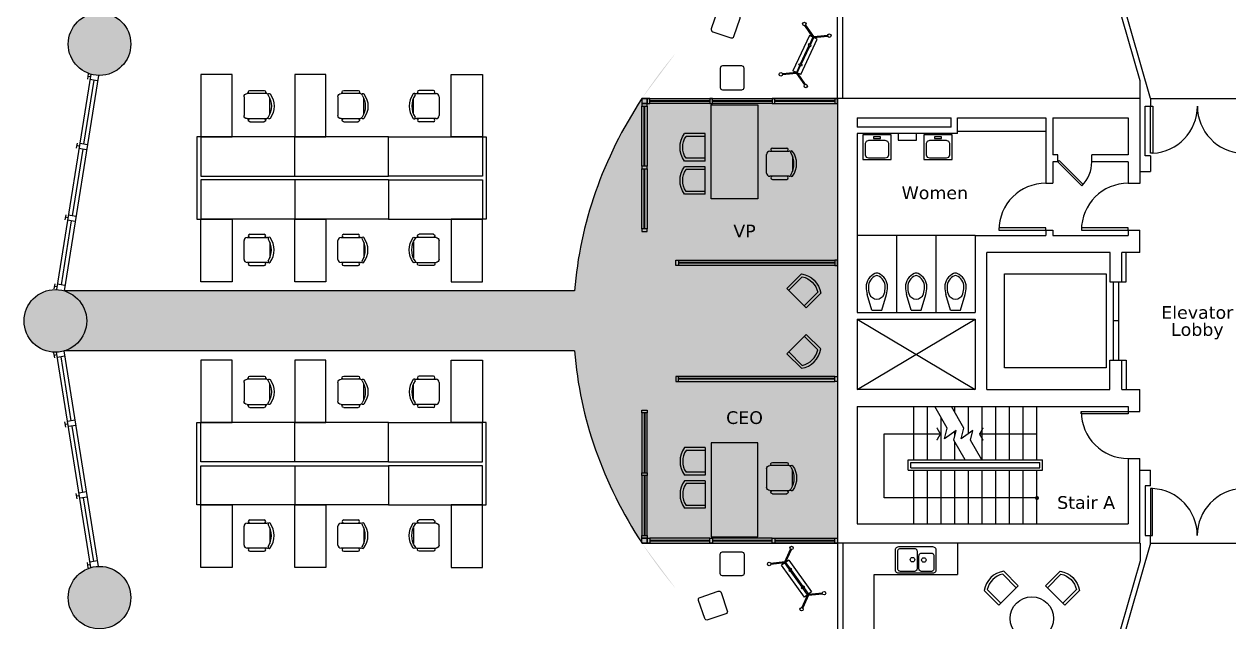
# Model space of a CAD drawing. Header units: inches. Extents: x -900 to 900, y -795 to 795.
# Drawn here: x -900 to 24, y -231 to 227 of the extents above; entities that cross this region are included whole.
import ezdxf
from ezdxf.enums import TextEntityAlignment as Align

# ---------------------------------------------------------------- set-up
doc = ezdxf.new("R2010")
doc.units = ezdxf.units.IN
doc.header["$LTSCALE"] = 48
doc.header["$MEASUREMENT"] = 0
doc.layers.get('0').update_dxf_attribs({"linetype": 'CONTINUOUS'})
for name, color, linetype in [('A-door', 3, 'CONTINUOUS'), ('A-door-elev', 44, 'CONTINUOUS'), ('A-flor-patn', 5, 'CONTINUOUS'), ('A-flor-shft', 5, 'CONTINUOUS'), ('A-flor-strs', 12, 'CONTINUOUS'), ('A-mlwk', 30, 'CONTINUOUS'), ('A-note', 7, 'CONTINUOUS'), ('A-plbg-fixt', 3, 'CONTINUOUS'), ('A-wall', 1, 'CONTINUOUS'), ('A-wall-core', 7, 'CONTINUOUS'), ('A-wall-head', 8, 'CONTINUOUS'), ('A-wall-shel', 9, 'CONTINUOUS'), ('Elevator', 6, 'CONTINUOUS')]:
    doc.layers.add(name, color=color, linetype=linetype)
for name, color, linetype, true_color in [('A-flor-fill', 7, 'CONTINUOUS', 0xe8eafd), ('A-furn', 7, 'CONTINUOUS', 0x007300), ('A-furn-glass', 7, 'CONTINUOUS', 0x009494), ('A-furn-syst', 7, 'CONTINUOUS', 0x850000), ('A-shel-fill', 7, 'CONTINUOUS', 0x949494)]:
    doc.layers.add(name, color=color, linetype=linetype, true_color=true_color)
doc.styles.add('Title', font='verdana.ttf')

# ---------------------------------------------------------------- blocks, each defined once
blk = doc.blocks.new('OfficeChair')
at = {"color": 0}
for p, q in [((-5.952091793397813, 19.79999999999995), (5.952091793397813, 19.79999999999995)), ((-12, 4.400000000000091), (-12, 15.40000000000009)), ((-9.599999999999909, 2.400000000000091), (-9.599999999999909, 17.40000000000009)), ((9.599999999999909, 17.40000000000009), (9.599999999999909, 2.400000000000091)), ((12, 4.400000000000091), (12, 15.40000000000009)), ((7.199999999999818, 0), (-7.199999999999818, 0))]:
    blk.add_line(p, q, dxfattribs=at)
for centre, radius, start, end in [((-8.93427515625126, 19.21854397323614), 0.8634848993067097, 126.1745029890212, 306.1745029890212), ((0, 7), 16, 53.8254970109788, 126.1745029890212), ((0, 5.258873381212197), 15.71215325983861, 57.57575250459609, 122.4242474954039), ((8.93427515625126, 19.21854397323614), 0.8634848993067097, 233.8254970109788, 53.8254970109788), ((-10.80000000000018, 15.40000000000009), 1.2, 0, 180), ((-7.199999999999818, 17.40000000000009), 2.4, 153.7164312021626, 180), ((7.199999999999818, 17.40000000000009), 2.4, 0, 26.28356879783745), ((10.80000000000018, 15.40000000000009), 1.2, 0, 180), ((-10.80000000000018, 4.400000000000091), 1.2, 180, 0), ((-7.199999999999818, 2.400000000000091), 2.4, 180, 270), ((7.199999999999818, 2.400000000000091), 2.4, 270, 0), ((10.80000000000018, 4.400000000000091), 1.2, 180, 0)]:
    blk.add_arc(centre, radius, start, end, dxfattribs=at)
blk = doc.blocks.new('CoffeeChair')
at = {"linetype": 'Continuous'}
for p, q in [((-10.49999999978263, -6.756363620752381e-05), (-10.50010151138667, 15.77575360218032)), ((-8.399999999825923, -5.405090894328168e-05), (-8.400094464599533, 14.68062594878722)), ((8.399999999826377, 5.405090894328168e-05), (8.399905535052767, 14.68073405060511)), ((10.49999999978286, 6.756363620752381e-05), (10.4998984887593, 15.77579851126859)), ((10.49999999978286, 6.756363620752381e-05), (-10.49999999978263, -6.756363620752381e-05))]:
    blk.add_line(p, q, dxfattribs=at)
for radius, start, end in [(17.54929558892543, 53.25083670738347, 126.7494083498814), (15.44929558892548, 57.06374148575811, 122.9369358688072)]:
    blk.add_arc((-7.144025016714295e-05, 1.714205174906283), radius, start, end, dxfattribs=at)
blk = doc.blocks.new('Sink')
for points in [[(-13, 20.5), (13, 20.5), (13.64701334635447, 20.41477457682299), (14.25, 20.1650390625), (14.76774088541697, 19.76774088541674), (15.1650390625, 19.25), (15.41477457682322, 18.64701334635424), (15.5, 18), (15.5, 2.5), (15.41477457682322, 1.852986653645985), (15.1650390625, 1.25), (14.76774088541697, 0.7322591145834849), (14.25, 0.3349609375), (13.64701334635447, 0.08522542317723492), (13, 0), (-13, 0), (-13.64701334635447, 0.08522542317723492), (-14.25, 0.3349609375), (-14.76774088541697, 0.7322591145834849), (-15.1650390625, 1.25), (-15.41477457682322, 1.852986653645985), (-15.5, 2.5), (-15.5, 18), (-15.41477457682322, 18.64701334635424), (-15.1650390625, 19.25), (-14.76774088541697, 19.76774088541674), (-14.25, 20.1650390625), (-13.64701334635447, 20.41477457682299), (-13, 20.5)], [(-11.75, 19), (-1, 19), (-0.4823811848955302, 18.93182373046875), (0, 18.73203531901049), (0.4141845703125, 18.4141845703125), (0.7320353190107198, 18), (0.93182373046875, 17.51761881510424), (1, 17), (1, 3.5), (0.93182373046875, 2.982381184895985), (0.7320353190107198, 2.5), (0.4141845703125, 2.0858154296875), (0, 1.767964680989735), (-0.4823811848955302, 1.56817626953125), (-1, 1.5), (-11.75, 1.5), (-12.26761881510447, 1.56817626953125), (-12.75, 1.767964680989735), (-13.1641845703125, 2.0858154296875), (-13.48203531901072, 2.5), (-13.68182373046875, 2.982381184895985), (-13.75, 3.5), (-13.75, 17), (-13.68182373046875, 17.51761881510424), (-13.48203531901072, 18), (-13.1641845703125, 18.4141845703125), (-12.75, 18.73203531901049), (-12.26761881510447, 18.93182373046875), (-11.75, 19)], [(4.5, 15.5), (12, 15.5), (12.51761881510447, 15.43182373046875), (13, 15.23203531901049), (13.4141845703125, 14.9141845703125), (13.73203531901072, 14.5), (13.93182373046875, 14.01761881510424), (14, 13.5), (14, 3.5), (13.93182373046875, 2.982381184895985), (13.73203531901072, 2.5), (13.4141845703125, 2.0858154296875), (13, 1.767964680989735), (12.51761881510447, 1.56817626953125), (12, 1.5), (4.5, 1.5), (3.98238118489553, 1.56817626953125), (3.5, 1.767964680989735), (3.0858154296875, 2.0858154296875), (2.76796468098928, 2.5), (2.56817626953125, 2.982381184895985), (2.5, 3.5), (2.5, 13.5), (2.56817626953125, 14.01761881510424), (2.76796468098928, 14.5), (3.0858154296875, 14.9141845703125), (3.5, 15.23203531901049), (3.98238118489553, 15.43182373046875), (4.5, 15.5)]]:
    blk.add_lwpolyline(points)
for centre in [(-2.5, 10.5), (6.25, 10.25)]:
    blk.add_circle(centre, 1.75)

msp = doc.modelspace()

# ---------------------------------------------------------------- hatches: boundary and pattern name
at = {"layer": 'A-flor-fill'}
h = msp.add_hatch(color=256, dxfattribs=at)
h.dxf.hatch_style = 1
edge = h.paths.add_edge_path()
edge.add_line((-275.9563377156891, 170.4885437856667), (-426.0436721281975, 170.5269813001246))
edge.add_ellipse((1.328600204087252, 0.0368785408986696), major_axis=(-480.0000003665182, 0), ratio=0.7801877187911285, start_angle=332.9183807886959, end_angle=356.4781850931019)
edge.add_line((-477.7649116826995, 23.04126902492704), (-869.2843524685622, 23.04126911134176))
edge.add_arc((-876, 8.740357770875562e-08), 24, 0, 73.75061869493283, ccw=False)
edge.add_arc((-876, -8.74035812614693e-08), 24, -73.75061869493283, 4.173214165348327e-07, ccw=False)
edge.add_line((-869.2843524685622, -23.04126911134177), (-477.7590840083944, -23.04126919775763))
edge.add_ellipse((1.328600204087252, 0.0368785408986696), major_axis=(-480.0000003665182, 0), ratio=0.7801877187911285, start_angle=363.5331209494697, end_angle=387.0942941384804)
edge.add_line((-425.9953198616619, -170.5269813000969), (-276.043681963183, -170.5653840625438))
edge.add_line((-276.043681963183, -170.5653840625438), (-275.9563377156891, 170.4885437856667))
at = {"layer": 'A-shel-fill'}
h = msp.add_hatch(color=256, dxfattribs=at)
h.dxf.hatch_style = 1
h.paths.add_polyline_path([(238.0535391644707, 747.1694259254962, 1), (190.0535391644707, 747.1694259254962, 1)])
h.paths.add_polyline_path([(441.687903159901, 677.2970190431521, 1), (393.687903159901, 677.2970190431521, 1)])
h.paths.add_polyline_path([(575.3688641009585, 561.9330585325233, 1), (623.3688641009585, 561.9330585325233, 1)])
h.paths.add_polyline_path([(721.7232154775347, 404.3017561059658, 1), (769.7232154775347, 404.3017561059658, 1)])
h.paths.add_polyline_path([(866.1344429286055, 212.1736411310085, 1), (818.1344429286055, 212.1736411310085, 1)])
h.paths.add_polyline_path([(852, -8.740357770875562e-08, 1), (900, -8.740357770875562e-08, 1)])
h.paths.add_polyline_path([(866.1344429286055, -212.1736411310085, 1), (818.1344429286055, -212.1736411310085, 1)])
h.paths.add_polyline_path([(769.7232154775347, -404.3017561059658, 1), (721.7232154775347, -404.3017561059658, 1)])
h.paths.add_polyline_path([(623.3688641009585, -561.9330585325233, 1), (575.3688641009585, -561.9330585325233, 1)])
h.paths.add_polyline_path([(441.687903159901, -677.297019043152, 1), (393.687903159901, -677.297019043152, 1)])
h.paths.add_polyline_path([(238.0535391644707, -747.1694259254962, 1), (190.0535391644707, -747.1694259254962, 1)])
h.paths.add_polyline_path([(-190.0535391644707, -747.1694259254962, 1), (-238.0535391644707, -747.1694259254962, 1)])
h.paths.add_polyline_path([(-393.687903159901, -677.297019043152, 1), (-441.687903159901, -677.297019043152, 1)])
h.paths.add_polyline_path([(-575.3688641009585, -561.9330585325233, 1), (-623.3688641009585, -561.9330585325233, 1)])
h.paths.add_polyline_path([(-769.7232154775347, -404.3017561059658, 1), (-721.7232154775347, -404.3017561059658, 1)])
h.paths.add_polyline_path([(-866.1344429286055, -212.1736411310085, 1), (-818.1344429286055, -212.1736411310085, 1)])
h.paths.add_polyline_path([(-900, -8.740357770875562e-08, 1), (-852, -8.740357770875562e-08, 1)])
h.paths.add_polyline_path([(-818.1344429286055, 212.1736411310085, 1), (-866.1344429286055, 212.1736411310085, 1)])
h.paths.add_polyline_path([(-721.7232154775347, 404.3017561059658, 1), (-769.7232154775347, 404.3017561059658, 1)])
h.paths.add_polyline_path([(-623.3688641009585, 561.9330585325233, 1), (-575.3688641009585, 561.9330585325233, 1)])
h.paths.add_polyline_path([(-441.687903159901, 677.2970190431521, 1), (-393.687903159901, 677.2970190431521, 1)])
h.paths.add_polyline_path([(-238.0535391644707, 747.1694259254962, 1), (-190.0535391644707, 747.1694259254962, 1)])

# ---------------------------------------------------------------- linework, layer by layer
at = {"layer": 'A-door'}
for points in [[(-35.95632787180375, 164.5269813001241), (-34.20632787180375, 164.5269813001241), (-34.20632787180375, 128.5269813001241), (-35.95632787180375, 128.5269813001241)], [(-36.04367212819761, -164.5269813001241), (-34.29367212819761, -164.5269813001241), (-34.29367212819761, -128.5269813001241), (-36.04367212819761, -128.5269813001241)]]:
    msp.add_lwpolyline(points, close=True, dxfattribs=at)
for points in [[(-88.57160293690822, 103.6422563652281), (-106.9563278718038, 122.0269813001241), (-106.0626307689395, 122.9206784029886), (-87.67790583404394, 104.5359534680929), (-88.57160293690822, 103.6422563652281)], [(-152.2062261465439, 69.52698130012413), (-116.2063278718038, 69.52698130012413), (-116.2063278718038, 71.27698130012413), (-152.2062261465439, 71.27698130012413), (-152.2062261465439, 69.52698130012413)], [(-88.95622614654394, 69.52698130012413), (-52.95632787180375, 69.52698130012413), (-52.95632787180375, 71.27698130012413), (-88.95622614654394, 71.27698130012413), (-88.95622614654394, 69.52698130012413)], [(-89.0435704029378, -69.52698130012413), (-53.04367212819852, -69.52698130012413), (-53.04367212819852, -71.27698130012413), (-89.0435704029378, -71.27698130012413), (-89.0435704029378, -69.52698130012413)]]:
    msp.add_lwpolyline(points, dxfattribs=at)
for centre, radius, start, end in [((-35.95632787180375, 164.5269813001241), 36.00000000000023, 272.7830207538572, 0), ((36.0436721281967, 164.5269813001241), 36.00000000000023, 180, 267.2169792461428), ((-106.9563278718038, 122.0269813001241), 25.99991861979166, 315.0000000000092, 0), ((-116.2063278718038, 69.52698130012413), 35.99989827473958, 90, 180), ((-52.95632787180375, 69.52698130012413), 35.99989827473958, 90, 180), ((-53.04367212819852, -69.52698130012413), 35.99989827473958, 180, 270), ((-36.04367212819761, -164.5269813001241), 36.00000000000023, 0, 87.21697924614284), ((35.95632787180239, -164.5269813001241), 36.00000000000023, 92.78302075385716, 180)]:
    msp.add_arc(centre, radius, start, end, dxfattribs=at)
at = {"layer": 'A-door-elev'}
for p, q in [((-64.54367212819943, 30.02698130012413), (-64.54367212819943, -30.02698130012413)), ((-60.54367212819943, 30.02698130012413), (-60.54367212819943, -30.02698130012413)), ((-60.54367212819943, 0), (-64.54367212819943, 0))]:
    msp.add_line(p, q, dxfattribs=at)
at = {"layer": 'A-flor-patn'}
for p, q in [((-426.0436721281974, 170.5269813001246), (-275.9563377156891, 170.4885437856667)), ((-477.7649116826997, 23.04126902492703), (-869.2843524685622, 23.04126911134176)), ((-477.7590840083944, -23.04126919775763), (-869.2843524685622, -23.04126911134176)), ((-425.9953198616619, -170.5269813000969), (-276.043681963183, -170.5653840625438))]:
    msp.add_line(p, q, dxfattribs=at)
for start_param, end_param in [(5.810521885170979, 6.221718041408397), (6.344849900619021, 6.756069948399871)]:
    msp.add_ellipse((1.328600204087252, 0.0368785408986696), major_axis=(-480.0000003665182, 0), ratio=0.7801877187911285, start_param=start_param, end_param=end_param, dxfattribs=at)
at = {"layer": 'A-flor-shft'}
for p, q in [((-261.0436721281976, -52.52698130012413), (-170.4563278718038, 1.276981300124135)), ((-260.9563278718038, 1.276981300124135), (-170.5436721281976, -52.52698130012413))]:
    msp.add_line(p, q, dxfattribs=at)
at = {"layer": 'A-flor-strs'}
for p, q in [((-217.5436721281976, -106.5269813001241), (-217.5436721281976, -65.52698130012413)), ((-207.0436721281976, -106.5269813001241), (-207.0436721281976, -65.52698130012413)), ((-186.0436721281976, -70.02592335741565), (-186.0436721281976, -65.52698130012413)), ((-175.5436721281976, -86.38015105923864), (-175.5436721281976, -65.52698130012413)), ((-165.0436721281976, -106.5269813001241), (-165.0436721281976, -65.52698130012413)), ((-154.5436721281976, -106.5269813001241), (-154.5436721281976, -65.52698130012413)), ((-144.0436721281976, -106.5269813001241), (-144.0436721281976, -65.52698130012413)), ((-133.5436721281976, -106.5269813001241), (-133.5436721281976, -65.52698130012413)), ((-123.0436721281976, -106.5269813001241), (-123.0436721281976, -65.52698130012413)), ((-196.5436721281976, -106.5269813001241), (-196.5436721281976, -74.14880747199913)), ((-240.1235264576244, -135.7769813001241), (-240.1235264576244, -86.69952768684288)), ((-240.1235264576244, -86.69952768684288), (-197.0912185149164, -86.69952768684288)), ((-186.0436721281976, -88.39968230923864), (-186.0436721281976, -84.73718637824913)), ((-123.0436721281976, -86.77698130012413), (-167.0598648189889, -86.77698130012413)), ((-186.0436721281976, -106.5269813001241), (-186.0436721281976, -92.70829640429065)), ((-221.7492792245512, -114.5269813001241), (-221.7492792245512, -106.5269813001241)), ((-221.7492792245512, -106.5269813001241), (-118.7492792245512, -106.5269813001241)), ((-219.7492792245512, -108.5269813001241), (-120.7492792245512, -108.5269813001241)), ((-219.7492792245512, -112.5269813001241), (-219.7492792245512, -108.5269813001241)), ((-120.7492792245512, -112.5269813001241), (-120.7492792245512, -108.5269813001241)), ((-118.7492792245512, -114.5269813001241), (-118.7492792245512, -106.5269813001241)), ((-221.7492792245512, -114.5269813001241), (-118.7492792245512, -114.5269813001241)), ((-219.7492792245512, -112.5269813001241), (-120.7492792245512, -112.5269813001241)), ((-217.5436721281976, -155.5269813001241), (-217.5436721281976, -114.5269813001241)), ((-207.0436721281976, -155.5269813001241), (-207.0436721281976, -114.5269813001241)), ((-196.5436721281976, -155.5269813001241), (-196.5436721281976, -114.5269813001241)), ((-186.0436721281976, -155.5269813001241), (-186.0436721281976, -114.5269813001241)), ((-175.5436721281976, -155.5269813001241), (-175.5436721281976, -114.5269813001241)), ((-165.0436721281976, -155.5269813001241), (-165.0436721281976, -114.5269813001241)), ((-154.5436721281976, -155.5269813001241), (-154.5436721281976, -114.5269813001241)), ((-144.0436721281976, -155.5269813001241), (-144.0436721281976, -114.5269813001241)), ((-133.5436721281976, -155.5269813001241), (-133.5436721281976, -114.5269813001241)), ((-123.0436721281976, -155.5269813001241), (-123.0436721281976, -114.5269813001241)), ((-121.9802563651156, -135.7769813001241), (-240.1235264576244, -135.7769813001241))]:
    msp.add_line(p, q, dxfattribs=at)
for points in [[(-178.2257575383201, -106.5269813001241), (-186.7855341073637, -91.3970059305409), (-184.9457717375726, -83.96385977168688), (-194.0842808521556, -90.40074942012438), (-192.0345168547601, -82.1190518289784), (-201.4214594003324, -65.52697012324938)], [(-165.3932356705063, -106.5269813001241), (-173.9529942310619, -91.3970059305409), (-172.1132522063226, -83.96385977168688), (-181.2517613209056, -90.40074942012438), (-179.2019973235101, -82.1190518289784), (-188.5889398690824, -65.52697012324938)]]:
    msp.add_lwpolyline(points, dxfattribs=at)
at = {"layer": 'A-flor-strs', "const_width": 1, "flags": 128}
for points in [[(-197.0912185149164, -86.69952768684288), (-199.8753533552353, -81.87726468828805)], [(-167.0598648189889, -86.77698130012413), (-164.2757299786699, -81.9547183015693)], [(-197.0912185149164, -86.69952768684288), (-199.8753533552353, -91.52179068539772)], [(-167.0598648189889, -86.77698130012413), (-164.2757299786699, -91.59924429867897)]]:
    msp.add_lwpolyline(points, dxfattribs=at)
at = {"layer": 'A-flor-strs', "const_width": 1.5, "flags": 128}
msp.add_lwpolyline([(-122.2936721281976, -135.7769813001241, -1), (-123.7936721281976, -135.7769813001241, -1)], format="xyb", close=True, dxfattribs=at)
at = {"layer": 'A-furn'}
for p, q in [((-294.9112756198992, 217.5647645976082), (-301.0591442133787, 226.3650172131224)), ((-294.2964479649481, 217.9942840438584), (-300.4443165584275, 226.7945366593726)), ((-297.6288299372904, 218.8355511776558), (-310.3366957377675, 191.6600080037456)), ((-304.2221985236374, 188.8007381986386), (-291.5143327231608, 215.9762813725488)), ((-291.5143327231608, 215.9762813725488), (-297.6288299372904, 218.8355511776558)), ((-294.9112756198992, 217.5647645976082), (-297.5358740412948, 211.9521079301026)), ((-296.8564854619472, 211.6344112850907), (-294.2318870405516, 217.2470679525964)), ((-294.2318870405516, 217.2470679525964), (-294.9112756198992, 217.5647645976082)), ((-294.2964479649481, 217.9942840438584), (-283.6012713434525, 218.918368117183)), ((-294.2318870405516, 217.2470679525964), (-283.5367104190559, 218.1711520259209)), ((-297.9637964025351, 211.0370036328472), (-304.5666206377409, 196.9169823884586)), ((-303.8872320583932, 196.5992857434467), (-297.2844078231874, 210.7193069878354)), ((-304.9945429989807, 196.0018780912033), (-307.6191414203763, 190.389221423698)), ((-306.9397528410286, 190.0715247786861), (-304.315154419633, 195.6841814461914)), ((-307.6191414203763, 190.389221423698), (-318.314318041872, 189.465137350373)), ((-307.5545804959802, 189.6420053324355), (-318.2497571174754, 188.7179212591109)), ((-304.2221985236374, 188.8007381986386), (-310.3366957377675, 191.6600080037456)), ((-307.6191414203763, 190.389221423698), (-306.9397528410286, 190.0715247786861)), ((-307.5545804959802, 189.6420053324355), (-301.4067119025003, 180.8417527169213)), ((-306.9397528410286, 190.0715247786861), (-300.7918842475492, 181.2712721631715)), ((-692.4357864177382, 141.000000015104), (-764.4357864177546, 141.000000015104)), ((-620.4357864177218, 141.000000015104), (-692.4357864177382, 141.000000015104)), ((-692.4357864177382, 111.0000000151049), (-692.4357864177382, 141.000000015104)), ((-620.4357864177218, 111.0000000151049), (-620.4357864177218, 141.000000015104)), ((-620.4357864177218, 141.000000015104), (-548.4357864177055, 141.000000015104)), ((-620.4357864177218, 111.0000000151049), (-620.4357864177218, 141.000000015104)), ((-692.4357864177382, 108.0000000151049), (-692.4357864177382, 78.0000000151058)), ((-620.4357864177218, 108.0000000151049), (-620.4357864177218, 78.0000000151058)), ((-620.4357864177218, 108.0000000151049), (-620.4357864177218, 78.0000000151058)), ((-692.4357864177382, 78.0000000151058), (-764.4357864177546, 78.0000000151058)), ((-620.4357864177218, 78.0000000151058), (-692.4357864177382, 78.0000000151058)), ((-620.4357864177218, 78.0000000151058), (-548.4357864177055, 78.0000000151058)), ((-692.4357864177382, -78.0000000151058), (-764.4357864177546, -78.0000000151058)), ((-620.4357864177218, -78.0000000151058), (-692.4357864177382, -78.0000000151058)), ((-692.4357864177382, -108.0000000151049), (-692.4357864177382, -78.0000000151058)), ((-620.4357864177218, -108.0000000151049), (-620.4357864177218, -78.0000000151058)), ((-620.4357864177218, -78.0000000151058), (-548.4357864177055, -78.0000000151058)), ((-620.4357864177218, -108.0000000151049), (-620.4357864177218, -78.0000000151058)), ((-692.4357864177382, -111.0000000151049), (-692.4357864177382, -141.000000015104)), ((-620.4357864177218, -111.0000000151049), (-620.4357864177218, -141.000000015104)), ((-620.4357864177218, -111.0000000151049), (-620.4357864177218, -141.000000015104)), ((-692.4357864177382, -141.000000015104), (-764.4357864177546, -141.000000015104)), ((-620.4357864177218, -141.000000015104), (-692.4357864177382, -141.000000015104)), ((-620.4357864177218, -141.000000015104), (-548.4357864177055, -141.000000015104)), ((-316.535433522637, -184.8296475071957), (-312.1084469564503, -175.0499479063712)), ((-315.8521770259877, -185.1389379205407), (-311.4251904598013, -175.3592383197158)), ((-316.535433522637, -184.8296475071957), (-327.218395101424, -185.8856144790784)), ((-313.4142506122757, -183.3906488136345), (-318.8995850431274, -187.3242993041731)), ((-313.4142506122757, -183.3906488136345), (-295.9313595432141, -207.7699129507512)), ((-316.4616586294155, -185.5760101972674), (-327.1446202082029, -186.6319771691492)), ((-301.4166939740649, -211.7035634412898), (-318.8995850431274, -187.3242993041731)), ((-316.4616586294155, -185.5760101972674), (-315.8521770259877, -185.1389379205407)), ((-312.850858120366, -190.6111419159747), (-316.4616586294155, -185.5760101972674)), ((-315.8521770259877, -185.1389379205407), (-312.2413765169381, -190.174069639248)), ((-303.178283762898, -204.0991997100264), (-312.2621424268709, -191.4320848216244)), ((-311.6526608234431, -190.9950125448977), (-302.5688021594706, -203.6621274332997)), ((-298.9787675603529, -209.9552743343836), (-303.4057541265388, -219.734973935208)), ((-298.295511063704, -210.2645647477282), (-302.7224976298899, -220.0442643485526)), ((-298.9787675603529, -209.9552743343836), (-302.5895680694025, -204.9201426156758)), ((-301.9800864659746, -204.4830703389493), (-298.3692859569251, -209.5182020576572)), ((-295.9313595432141, -207.7699129507512), (-301.4166939740649, -211.7035634412898)), ((-298.3692859569251, -209.5182020576572), (-298.9787675603529, -209.9552743343836)), ((-298.3692859569251, -209.5182020576572), (-287.6863243781377, -208.4622350857744)), ((-298.295511063704, -210.2645647477282), (-287.6125494849166, -209.2085977758456))]:
    msp.add_line(p, q, dxfattribs=at)
at = {"layer": 'A-furn', "flags": 128}
for points in [[(-371.7628336535272, 221.6884401204147), (-357.8661264428201, 216.9591757175988, 0.4142135623731023), (-355.5476299727648, 218.1003072639444), (-350.8183655699486, 231.9970144746515, 0.41421356237309), (-351.9594971162942, 234.3155109447073), (-365.8562043270017, 239.0447753475235, 0.4142135623731014), (-368.1747007970571, 237.9036438011779), (-372.9039651998733, 224.0069365904706, 0.4142135623730911)], [(-364.2025419939432, 177.1206666860614), (-349.5231546401419, 177.1207611425173, 0.4142135623731023), (-347.6959270746979, 178.9480122231867), (-347.6960215311537, 193.627399576988, 0.41421356237309), (-349.5232726118234, 195.4546271424322), (-364.2026599656247, 195.4545326859763, 0.4142135623731014), (-366.0298875310687, 193.627281605307), (-366.0297930746128, 178.9478942515057, 0.4142135623730911)], [(-364.2025419939432, -177.1206666860614), (-349.5231546401419, -177.1207611425173, -0.4142135623731023), (-347.6959270746979, -178.9480122231867), (-347.6960215311537, -193.627399576988, -0.41421356237309), (-349.5232726118234, -195.4546271424322), (-364.2026599656247, -195.4545326859763, -0.4142135623731014), (-366.0298875310687, -193.627281605307), (-366.0297930746128, -178.9478942515057, -0.4142135623730911)], [(-381.5184085297806, -211.9328652441613), (-367.6217013190735, -207.2036008413454, -0.4142135623731023), (-365.3032048490181, -208.344732387691), (-360.573940446202, -222.2414395983981, -0.41421356237309), (-361.7150719925476, -224.5599360684539), (-375.6117792032551, -229.2892004712701, -0.4142135623731014), (-377.9302756733105, -228.1480689249245), (-382.6595400761266, -214.2513617142172, -0.4142135623730911)]]:
    msp.add_lwpolyline(points, format="xyb", close=True, dxfattribs=at)
at = {"layer": 'A-furn'}
for points in [[(-296.602540859853, 210.4004513974105), (-296.1746184986132, 211.3155556946658), (-298.2177410046288, 212.2709635205274), (-298.645663365869, 211.3558592232721)], [(-303.2053650950588, 196.2804301530218), (-303.6332874562986, 195.3653258557665), (-305.6764099623151, 196.3207336816281), (-305.2484876010749, 197.2358379788834)], [(-740.4357864177537, 141.000000015104), (-740.4357864177537, 189.0000000151049), (-764.4357864177546, 189.0000000151049), (-764.4357864177546, 141.000000015104)], [(-668.4357864177373, 141.000000015104), (-668.4357864177373, 189.0000000151049), (-692.4357864177382, 189.0000000151049), (-692.4357864177382, 141.000000015104)], [(-572.4357864177064, 141.000000015104), (-572.4357864177064, 189.0000000151049), (-548.4357864177055, 189.0000000151049), (-548.4357864177055, 141.000000015104)], [(-337.0436721281976, 93.5269813001255), (-373.0436721281976, 93.5269813001255), (-373.0436721281976, 165.5269813001246), (-337.0436721281976, 165.5269813001246)], [(-740.4357864177537, 78.0000000151058), (-740.4357864177537, 30.00000001510489), (-764.4357864177546, 30.00000001510489), (-764.4357864177546, 78.0000000151058)], [(-668.4357864177373, 78.0000000151058), (-668.4357864177373, 30.00000001510489), (-692.4357864177382, 30.00000001510489), (-692.4357864177382, 78.0000000151058)], [(-572.4357864177064, 78.0000000151058), (-572.4357864177064, 30.00000001510489), (-548.4357864177055, 30.00000001510489), (-548.4357864177055, 78.0000000151058)], [(-740.4357864177537, -78.0000000151058), (-740.4357864177537, -30.00000001510489), (-764.4357864177546, -30.00000001510489), (-764.4357864177546, -78.0000000151058)], [(-668.4357864177373, -78.0000000151058), (-668.4357864177373, -30.00000001510489), (-692.4357864177382, -30.00000001510489), (-692.4357864177382, -78.0000000151058)], [(-572.4357864177064, -78.0000000151058), (-572.4357864177064, -30.00000001510489), (-548.4357864177055, -30.00000001510489), (-548.4357864177055, -78.0000000151058)], [(-337.0436721281976, -93.5269813001255), (-373.0436721281976, -93.5269813001255), (-373.0436721281976, -165.5269813001246), (-337.0436721281976, -165.5269813001246)], [(-740.4357864177537, -141.000000015104), (-740.4357864177537, -189.0000000151049), (-764.4357864177546, -189.0000000151049), (-764.4357864177546, -141.000000015104)], [(-668.4357864177373, -141.000000015104), (-668.4357864177373, -189.0000000151049), (-692.4357864177382, -189.0000000151049), (-692.4357864177382, -141.000000015104)], [(-572.4357864177064, -141.000000015104), (-572.4357864177064, -189.0000000151049), (-548.4357864177055, -189.0000000151049), (-548.4357864177055, -141.000000015104)], [(-311.0409558540478, -190.5563458449433), (-311.6296715475428, -189.7354029392936), (-313.4625630897613, -191.0498086159291), (-312.8738473962662, -191.8707515215785)], [(-301.9570971900744, -203.2234607333453), (-301.3683814965793, -204.0444036389949), (-303.2012730387974, -205.35880931563), (-303.7899887322933, -204.5378664099808)]]:
    msp.add_lwpolyline(points, close=True, dxfattribs=at)
for centre in [(-301.4761729324268, 227.6167667999539), (-282.3087100425555, 218.6536507885708), (-319.5423184183724, 188.9826385877232), (-300.374855528501, 180.01952257634), (-311.245158660799, -174.0521887674831), (-328.4403491171638, -186.3832271437695), (-286.3905954691768, -208.7109851111545), (-303.5857859255416, -221.0420234874409)]:
    msp.add_circle(centre, 1.319390003237898, dxfattribs=at)
at = {"layer": 'A-furn-glass'}
for p, q in [((-374.0436721281976, 168.7769813001246), (-420.0436721281976, 168.7769813001246)), ((-374.0436721281976, 168.2769813001246), (-420.0436721281976, 168.2769813001246)), ((-326.0436721281976, 168.7769813001246), (-372.0436721281976, 168.7769813001246)), ((-326.0436721281976, 168.2769813001246), (-372.0436721281976, 168.2769813001246)), ((-278.0436721281976, 168.7769813001241), (-324.0436721281976, 168.7769813001246)), ((-278.0436721281976, 168.2769813001241), (-324.0436721281976, 168.2769813001246)), ((-424.2936721281976, 118.5269813001246), (-424.2936721281976, 164.5269813001246)), ((-423.7936721281976, 118.5269813001246), (-423.7936721281976, 164.5269813001246)), ((-424.2936721281976, 70.52698130012459), (-424.2936721281976, 116.5269813001246)), ((-423.7936721281976, 70.52698130012459), (-423.7936721281976, 116.5269813001246)), ((-278.043672128199, 44.77698130012323), (-398.0436721281976, 44.77698130012459)), ((-278.043672128199, 44.27698130012323), (-398.0436721281976, 44.27698130012459)), ((-278.043672128199, -44.27698130012323), (-398.0436721281976, -44.27698130012459)), ((-278.043672128199, -44.77698130012323), (-398.0436721281976, -44.77698130012459)), ((-424.2936721281976, -70.52698130012459), (-424.2936721281976, -116.5269813001246)), ((-423.7936721281976, -70.52698130012459), (-423.7936721281976, -116.5269813001246)), ((-424.2936721281976, -118.5269813001246), (-424.2936721281976, -164.5269813001246)), ((-423.7936721281976, -118.5269813001246), (-423.7936721281976, -164.5269813001246)), ((-374.0436721281976, -168.2769813001246), (-420.0436721281976, -168.2769813001246)), ((-374.0436721281976, -168.7769813001246), (-420.0436721281976, -168.7769813001246)), ((-326.0436721281976, -168.2769813001246), (-372.0436721281976, -168.2769813001246)), ((-326.0436721281976, -168.7769813001246), (-372.0436721281976, -168.7769813001246)), ((-278.0436721281976, -168.2769813001241), (-324.0436721281976, -168.2769813001246)), ((-278.0436721281976, -168.7769813001241), (-324.0436721281976, -168.7769813001246))]:
    msp.add_line(p, q, dxfattribs=at)
at = {"layer": 'A-furn-syst'}
for p, q in [((-420.0436721281976, 170.5269813001246), (-374.0436721281976, 170.5269813001246)), ((-374.0436721281976, 166.5269813001246), (-420.0436721281976, 166.5269813001246)), ((-372.0436721281976, 170.5269813001246), (-326.0436721281976, 170.5269813001246)), ((-326.0436721281976, 166.5269813001246), (-372.0436721281976, 166.5269813001246)), ((-278.0436721281976, 170.5269813001241), (-324.0436721281976, 170.5269813001246)), ((-324.0436721281976, 166.5269813001246), (-278.0436721281976, 166.5269813001241)), ((-426.0436721281976, 118.5269813001246), (-426.0436721281976, 164.5269813001246)), ((-422.0436721281976, 164.5269813001246), (-422.0436721281976, 118.5269813001246)), ((-764.43578641776, 141.000000015104), (-767.43578641776, 141.000000015104)), ((-767.43578641776, 141.000000015104), (-767.43578641776, 78.0000000151058)), ((-764.4357864177546, 141.000000015104), (-764.4357864177546, 111.0000000151049)), ((-548.4357864177055, 141.000000015104), (-548.4357864177055, 111.0000000151049)), ((-548.4357864177, 141.000000015104), (-545.4357864177, 141.000000015104)), ((-545.4357864177, 141.000000015104), (-545.4357864177, 78.0000000151058)), ((-764.4357864177546, 111.0000000151049), (-692.4357864177382, 111.0000000151049)), ((-692.4357864177382, 111.0000000151049), (-620.4357864177218, 111.0000000151049)), ((-548.4357864177055, 111.0000000151049), (-620.4357864177218, 111.0000000151049)), ((-426.0436721281976, 70.52698130012459), (-426.0436721281976, 116.5269813001246)), ((-422.0436721281976, 116.5269813001246), (-422.0436721281976, 70.52698130012459)), ((-692.4357864177596, 108.0000000151067), (-764.43578641776, 108.0000000151067)), ((-764.43578641776, 108.0000000151067), (-764.4357864177596, 78.0000000151058)), ((-620.4357864177432, 108.0000000151067), (-692.4357864177437, 108.0000000151067)), ((-620.4357864177005, 108.0000000151067), (-548.4357864177, 108.0000000151067)), ((-548.4357864177, 108.0000000151067), (-548.4357864177005, 78.0000000151058)), ((-767.43578641776, 78.0000000151058), (-764.43578641776, 78.0000000151058)), ((-545.4357864177, 78.0000000151058), (-548.4357864177, 78.0000000151058)), ((-398.0436721281976, 46.52698130012459), (-278.043672128199, 46.52698130012459)), ((-278.043672128199, 42.52698130012323), (-398.0436721281976, 42.52698130012459)), ((-278.043672128199, -42.52698130012323), (-398.0436721281976, -42.52698130012459)), ((-398.0436721281976, -46.52698130012459), (-278.043672128199, -46.52698130012459)), ((-426.0436721281976, -70.52698130012459), (-426.0436721281976, -116.5269813001246)), ((-422.0436721281976, -116.5269813001246), (-422.0436721281976, -70.52698130012459)), ((-767.43578641776, -141.000000015104), (-767.43578641776, -78.0000000151058)), ((-767.43578641776, -78.0000000151058), (-764.43578641776, -78.0000000151058)), ((-764.43578641776, -108.0000000151067), (-764.4357864177596, -78.0000000151058)), ((-545.4357864177, -78.0000000151058), (-548.4357864177, -78.0000000151058)), ((-548.4357864177, -108.0000000151067), (-548.4357864177005, -78.0000000151058)), ((-545.4357864177, -141.000000015104), (-545.4357864177, -78.0000000151058)), ((-692.4357864177596, -108.0000000151067), (-764.43578641776, -108.0000000151067)), ((-620.4357864177432, -108.0000000151067), (-692.4357864177437, -108.0000000151067)), ((-620.4357864177005, -108.0000000151067), (-548.4357864177, -108.0000000151067)), ((-764.4357864177546, -141.000000015104), (-764.4357864177546, -111.0000000151049)), ((-764.4357864177546, -111.0000000151049), (-692.4357864177382, -111.0000000151049)), ((-692.4357864177382, -111.0000000151049), (-620.4357864177218, -111.0000000151049)), ((-548.4357864177055, -111.0000000151049), (-620.4357864177218, -111.0000000151049)), ((-548.4357864177055, -141.000000015104), (-548.4357864177055, -111.0000000151049)), ((-426.0436721281976, -118.5269813001246), (-426.0436721281976, -164.5269813001246)), ((-422.0436721281976, -164.5269813001246), (-422.0436721281976, -118.5269813001246)), ((-764.43578641776, -141.000000015104), (-767.43578641776, -141.000000015104)), ((-548.4357864177, -141.000000015104), (-545.4357864177, -141.000000015104)), ((-374.0436721281976, -166.5269813001246), (-420.0436721281976, -166.5269813001246)), ((-420.0436721281976, -170.5269813001246), (-374.0436721281976, -170.5269813001246)), ((-326.0436721281976, -166.5269813001246), (-372.0436721281976, -166.5269813001246)), ((-372.0436721281976, -170.5269813001246), (-326.0436721281976, -170.5269813001246)), ((-324.0436721281976, -166.5269813001246), (-278.0436721281976, -166.5269813001241)), ((-278.0436721281976, -170.5269813001241), (-324.0436721281976, -170.5269813001246))]:
    msp.add_line(p, q, dxfattribs=at)
for points in [[(-426.0436721281976, 166.5269813001246), (-422.0436721281976, 166.5269813001246), (-422.0436721281976, 170.5269813001246), (-426.0436721281976, 170.5269813001246)], [(-426.0436721281976, 164.5269813001246), (-422.0436721281976, 164.5269813001246), (-422.0436721281976, 166.5269813001246), (-426.0436721281976, 166.5269813001246)], [(-420.0436721281976, 166.5269813001246), (-420.0436721281976, 170.5269813001246), (-422.0436721281976, 170.5269813001246), (-422.0436721281976, 166.5269813001246)], [(-372.0436721281976, 166.5269813001246), (-372.0436721281976, 170.5269813001246), (-374.0436721281976, 170.5269813001246), (-374.0436721281976, 166.5269813001246)], [(-324.0436721281976, 166.5269813001246), (-324.0436721281976, 170.5269813001246), (-326.0436721281976, 170.5269813001246), (-326.0436721281976, 166.5269813001246)], [(-276.0436721281976, 166.5269813001241), (-276.0436721281976, 170.5269813001241), (-278.0436721281976, 170.5269813001241), (-278.0436721281976, 166.5269813001241)], [(-426.0436721281976, 116.5269813001246), (-422.0436721281976, 116.5269813001246), (-422.0436721281976, 118.5269813001246), (-426.0436721281976, 118.5269813001246)], [(-426.0436721281976, 68.52698130012459), (-422.0436721281976, 68.52698130012459), (-422.0436721281976, 70.52698130012459), (-426.0436721281976, 70.52698130012459)], [(-400.0436721281976, 42.52698130012459), (-400.0436721281976, 46.52698130012459), (-398.0436721281976, 46.52698130012459), (-398.0436721281976, 42.52698130012459)], [(-276.043672128199, 42.52698130012345), (-276.043672128199, 46.52698130012345), (-278.043672128199, 46.52698130012345), (-278.043672128199, 42.52698130012345)], [(-400.0436721281976, -42.52698130012459), (-400.0436721281976, -46.52698130012459), (-398.0436721281976, -46.52698130012459), (-398.0436721281976, -42.52698130012459)], [(-276.043672128199, -42.52698130012345), (-276.043672128199, -46.52698130012345), (-278.043672128199, -46.52698130012345), (-278.043672128199, -42.52698130012345)], [(-426.0436721281976, -68.52698130012459), (-422.0436721281976, -68.52698130012459), (-422.0436721281976, -70.52698130012459), (-426.0436721281976, -70.52698130012459)], [(-426.0436721281976, -116.5269813001246), (-422.0436721281976, -116.5269813001246), (-422.0436721281976, -118.5269813001246), (-426.0436721281976, -118.5269813001246)], [(-426.0436721281976, -164.5269813001246), (-422.0436721281976, -164.5269813001246), (-422.0436721281976, -166.5269813001246), (-426.0436721281976, -166.5269813001246)], [(-426.0436721281976, -166.5269813001246), (-422.0436721281976, -166.5269813001246), (-422.0436721281976, -170.5269813001246), (-426.0436721281976, -170.5269813001246)], [(-420.0436721281976, -166.5269813001246), (-420.0436721281976, -170.5269813001246), (-422.0436721281976, -170.5269813001246), (-422.0436721281976, -166.5269813001246)], [(-372.0436721281976, -166.5269813001246), (-372.0436721281976, -170.5269813001246), (-374.0436721281976, -170.5269813001246), (-374.0436721281976, -166.5269813001246)], [(-324.0436721281976, -166.5269813001246), (-324.0436721281976, -170.5269813001246), (-326.0436721281976, -170.5269813001246), (-326.0436721281976, -166.5269813001246)], [(-276.0436721281976, -166.5269813001241), (-276.0436721281976, -170.5269813001241), (-278.0436721281976, -170.5269813001241), (-278.0436721281976, -166.5269813001241)]]:
    msp.add_lwpolyline(points, close=True, dxfattribs=at)
msp.add_circle((-126.9395255157669, -228.0902328780094), 16.60742234364716, dxfattribs=at)
at = {"layer": 'A-mlwk'}
for p, q in [((-184.0436721281962, -170.5269813001241), (-184.0436721281935, -194.5269813001341)), ((-248.0436721281967, -253.8353449000024), (-248.0436721281967, -194.5269813001341)), ((-248.0436721281967, -194.5269813001341), (-184.0436721281935, -194.5269813001341))]:
    msp.add_line(p, q, dxfattribs=at)
at = {"layer": 'A-plbg-fixt'}
for p, q in [((-256.6004522207627, 142.5269813001241), (-256.6004522207627, 123.6269568860616)), ((-235.0004359447207, 142.5269813001241), (-256.6004522207627, 142.5269813001241)), ((-248.447518464252, 141.1038042167906), (-248.447518464252, 139.7861569186136)), ((-243.1533697012314, 141.1038042167906), (-248.447518464252, 141.1038042167906)), ((-248.447518464252, 139.7861569186136), (-243.1533697012314, 139.7861569186136)), ((-243.1533697012314, 139.7861569186136), (-243.1533697012314, 141.1038042167906)), ((-235.0004359447207, 123.6269568860616), (-235.0004359447207, 142.5269813001241)), ((-209.738371328835, 142.5269813001241), (-209.738371328835, 123.6269568860616)), ((-188.1383550527939, 142.5269813001241), (-209.738371328835, 142.5269813001241)), ((-201.5854375723252, 141.1038042167906), (-201.5854375723252, 139.7861569186136)), ((-196.2912888093038, 141.1038042167906), (-201.5854375723252, 141.1038042167906)), ((-201.5854375723252, 139.7861569186136), (-196.2912888093038, 139.7861569186136)), ((-196.2912888093038, 139.7861569186136), (-196.2912888093038, 141.1038042167906)), ((-188.1383550527939, 123.6269568860616), (-188.1383550527939, 142.5269813001241)), ((-183.9563278718038, 145.5269813001241), (-116.2063278718038, 145.5269813001241)), ((-254.8357427481064, 135.9766069511656), (-254.8357427481064, 127.2126095553324)), ((-239.3571457428975, 138.2445919772074), (-252.243742422585, 138.2445919772074)), ((-236.765145417377, 127.2126095553324), (-236.765145417377, 135.9766069511656)), ((-207.9736618561788, 135.9766069511656), (-207.9736618561788, 127.2126095553324)), ((-192.4950648509707, 138.2445919772074), (-205.3816615306582, 138.2445919772074)), ((-189.9030645254502, 127.2126095553324), (-189.9030645254502, 135.9766069511656)), ((-256.6004522207627, 123.6269568860616), (-235.0004359447207, 123.6269568860616)), ((-252.243742422585, 124.9446041842386), (-239.3571457428975, 124.9446041842386)), ((-209.738371328835, 123.6269568860616), (-188.1383550527939, 123.6269568860616)), ((-205.3816615306582, 124.9446041842386), (-192.4950648509707, 124.9446041842386)), ((-170.4563278718038, 65.52698130012413), (-260.9563278718038, 65.52698130012413)), ((-230.7896612051377, 65.52698130012413), (-230.7896612051377, 6.526981300124135)), ((-200.6229945384707, 65.52698130012413), (-200.6229945384707, 6.526981300124135)), ((-249.732674714252, 8.180993344394892), (-253.2440679434189, 20.11855437955114)), ((-242.0133143626895, 8.180993344394892), (-238.5019211335225, 20.11855437955114)), ((-219.566008047585, 8.180993344394892), (-223.077401276752, 20.11855437955114)), ((-211.8466476960225, 8.180993344394892), (-208.3352544668564, 20.11855437955114)), ((-189.3993413809189, 8.180993344394892), (-192.910734610085, 20.11855437955114)), ((-181.6799810293564, 8.180993344394892), (-178.1685878001895, 20.11855437955114)), ((-249.732674714252, 8.180993344394892), (-242.0133143626895, 8.180993344394892)), ((-219.566008047585, 8.180993344394892), (-211.8466476960225, 8.180993344394892)), ((-189.3993413809189, 8.180993344394892), (-181.6799810293564, 8.180993344394892))]:
    msp.add_line(p, q, dxfattribs=at)
for points in [[(-229.4563278718038, 143.5269813001241), (-229.4563278718038, 138.5269813001241), (-215.4563278718038, 138.5269813001241), (-215.4563278718038, 143.5269813001241)], [(-252.243742422585, 138.2445919772074), (-254.076563429599, 137.5803115632455), (-254.8357427481064, 135.9765967786398)], [(-236.765145417377, 135.9765967786398), (-237.5243247358844, 137.5803115632455), (-239.3571457428975, 138.2445919772074)], [(-205.3816615306582, 138.2445919772074), (-207.2144825376713, 137.5803115632455), (-207.9736618561788, 135.9765967786398)], [(-189.9030645254502, 135.9765967786398), (-190.6622438439576, 137.5803115632455), (-192.4950648509707, 138.2445919772074)], [(-254.8357427481064, 127.2126095553324), (-254.076563429599, 125.6088875776645), (-252.243742422585, 124.9446041842386)], [(-239.3571457428975, 124.9446041842386), (-237.5243247358844, 125.6088875776645), (-236.765145417377, 127.2126095553324)], [(-207.9736618561788, 127.2126095553324), (-207.2144825376713, 125.6088875776645), (-205.3816615306582, 124.9446041842386)], [(-192.4950648509707, 124.9446041842386), (-190.6622438439576, 125.6088875776645), (-189.9030645254502, 127.2126095553324)]]:
    msp.add_lwpolyline(points, dxfattribs=at)
for centre, radius, start, end in [((-242.7189621491475, 25.76744964322302), 11.42635091145833, 113.5876922607218, 178.8417510986352), ((-242.7189621491475, 25.76745981574913), 9.654215494791666, 113.5876922607218, 178.8417510986352), ((-245.8729945384707, 32.99097055793663), 3.544291178385417, 66.4123229980473, 113.5876922607218), ((-245.8729945384707, 32.99097055793663), 1.772135416666667, 66.4123229980473, 113.5876922607218), ((-249.0270269277939, 25.76745981574913), 9.654215494791666, 1.158248901364852, 66.41230773927823), ((-249.0270269277939, 25.76744964322302), 11.42635091145833, 1.158248901364852, 66.41230773927823), ((-212.5522954824814, 25.76744964322302), 11.42635091145833, 113.5876922607218, 178.8417510986352), ((-212.5522954824814, 25.76745981574913), 9.654215494791666, 113.5876922607218, 178.8417510986352), ((-215.7063278718038, 32.99097055793663), 3.544291178385417, 66.4123229980473, 113.5876922607218), ((-215.7063278718038, 32.99097055793663), 1.772135416666667, 66.4123229980473, 113.5876922607218), ((-218.860360261127, 25.76745981574913), 9.654215494791666, 1.158248901364852, 66.41230773927823), ((-218.860360261127, 25.76744964322302), 11.42635091145833, 1.158248901364852, 66.41230773927823), ((-182.3856288158145, 25.76744964322302), 11.42635091145833, 113.5876922607218, 178.8417510986352), ((-182.3856288158145, 25.76745981574913), 9.654215494791666, 113.5876922607218, 178.8417510986352), ((-185.5396612051377, 32.99097055793663), 3.544291178385417, 66.4123229980473, 113.5876922607218), ((-185.5396612051377, 32.99097055793663), 1.772135416666667, 66.4123229980473, 113.5876922607218), ((-188.69369359446, 25.76745981574913), 9.654215494791666, 1.158248901364852, 66.41230773927823), ((-188.69369359446, 25.76744964322302), 11.42635091145833, 1.158248901364852, 66.41230773927823), ((-231.9460637930283, 26.38327402473351), 22.20026652018229, 180.9932861328155, 196.3910217285246), ((-231.946053620502, 26.38327402473351), 20.42812093098958, 180.9932861328155, 196.3910217285246), ((-245.8730047109971, 22.82518890103552), 6.085113525390625, 201.2609558105498, 338.7390441894502), ((-259.7999354564395, 26.38327402473351), 20.42812093098958, 343.6089782714754, 359.0067138671845), ((-259.7999252839131, 26.38327402473351), 22.20026652018229, 343.6089782714754, 359.0067138671845), ((-201.7793971263613, 26.38327402473351), 22.20026652018229, 180.9932861328155, 196.3910217285246), ((-201.779386953835, 26.38327402473351), 20.42812093098958, 180.9932861328155, 196.3910217285246), ((-215.7063278718038, 22.82518890103552), 6.085123697916666, 201.2609558105498, 338.7390441894502), ((-229.6332687897725, 26.38327402473351), 20.42812093098958, 343.6089782714754, 359.0067138671845), ((-229.6332586172471, 26.38327402473351), 22.20026652018229, 343.6089782714754, 359.0067138671845), ((-171.6127304596944, 26.38327402473351), 22.20026652018229, 180.9932861328155, 196.3910217285246), ((-171.6127202871689, 26.38327402473351), 20.42812093098958, 180.9932861328155, 196.3910217285246), ((-185.5396510326113, 22.82518890103552), 6.085113525390625, 201.2609558105498, 338.7390441894502), ((-199.4666021231064, 26.38327402473351), 20.42812093098958, 343.6089782714754, 359.0067138671845), ((-199.4665919505801, 26.38327402473351), 22.20026652018229, 343.6089782714754, 359.0067138671845)]:
    msp.add_arc(centre, radius, start, end, dxfattribs=at)
at = {"layer": 'A-wall'}
for p, q in [((-43.95632787180375, 183.9275974498266), (-95.65405138760616, 364.3822563717611)), ((-35.95632787180375, 170.5269813001241), (-92.85433864634524, 369.1336206140946)), ((-275.9563278718038, 170.5269813001241), (-275.9563278718038, 306.4511781661545)), ((-271.9563278718038, 170.5269813001241), (-271.9563278718038, 304.0758993790873)), ((-43.95632787180375, 170.5269813001244), (-43.95632787180375, 183.9275974498266)), ((-35.95632787180375, 170.5269813001241), (-35.95632787180375, 164.5269813001241)), ((-39.95632787180375, 126.5269813001241), (-39.95632787180375, 164.5269813001241)), ((-39.95632787180375, 164.5269813001241), (-35.95632787180375, 164.5269813001241)), ((-35.95632787180375, 126.5269813001241), (-39.95632787180375, 126.5269813001241)), ((-35.95632787180375, 126.5269813001241), (-35.95632787180375, 114.5269813001241)), ((-43.95632787180375, 114.5269813001241), (-35.95632787180375, 114.5269813001241)), ((-54.63101638459375, 30.02698130012413), (-54.63101638459375, 52.52698130012413)), ((-58.13101638459375, 30.02698130012413), (-54.63101638459375, 30.02698130012413)), ((-58.04367212819761, -30.02698130012413), (-54.54367212819761, -30.02698130012413)), ((-54.54367212819761, -30.02698130012413), (-54.54367212819761, -52.52698130012413)), ((-44.04367212819761, -114.5269813001241), (-36.04367212819761, -114.5269813001241)), ((-36.04367212819761, -126.5269813001241), (-36.04367212819761, -114.5269813001241)), ((-40.04367212819761, -126.5269813001241), (-40.04367212819761, -164.5269813001241)), ((-36.04367212819761, -126.5269813001241), (-40.04367212819761, -126.5269813001241)), ((-40.04367212819761, -164.5269813001241), (-36.04367212819761, -164.5269813001241)), ((-36.04367212819761, -170.5269813001241), (-36.04367212819761, -164.5269813001241)), ((-275.9563278718038, -170.5269813001241), (-275.9563278718038, -306.4511781661545)), ((-271.9563278718038, -170.5269813001241), (-271.9563278718038, -304.0758993790873)), ((-271.9563278718038, -170.5269813001241), (-271.9563278718038, -304.0758993790873)), ((-35.95632787180375, -170.5269813001241), (-92.85433864634524, -369.1336206140945)), ((-43.95632787180375, -170.5269813001244), (-43.95632787180375, -183.9275974498266)), ((-43.95632787180375, -183.9275974498266), (-95.65405138760616, -364.3822563717611))]:
    msp.add_line(p, q, dxfattribs=at)
at = {"layer": 'A-wall-core'}
for p, q in [((-275.9563278718038, 170.5269813001241), (-276.0436721281976, -170.5269813001241)), ((-43.95632787180375, 170.5269813001241), (-275.9563278718038, 170.5269813001241)), ((-43.95632787180375, 105.5269813001241), (-43.95632787180375, 170.5269813001241)), ((-260.9563278718038, 155.5269813001241), (-188.9563278718038, 155.5269813001241)), ((-260.9563278718038, 155.5269813001241), (-260.9563278718038, 148.5269813001241)), ((-188.9563278718038, 148.5269813001241), (-260.9563278718038, 148.5269813001241)), ((-188.9563278718038, 148.5269813001241), (-188.9563278718038, 155.5269813001241)), ((-183.9563278718038, 155.5269813001241), (-116.2063278718038, 155.5269813001241)), ((-183.9563278718038, 143.5269813001241), (-183.9563278718038, 155.5269813001241)), ((-116.2063278718038, 155.5269813001241), (-116.2063278718038, 127.0269813001241)), ((-116.2063278718038, 155.5269813001241), (-116.2063278718038, 105.5269813001241)), ((-110.9563278718038, 155.5269813001241), (-110.9563278718038, 127.2769813001241)), ((-110.9563278718038, 155.5269813001241), (-52.95632787180375, 155.5269813001241)), ((-52.95632787180375, 155.5269813001241), (-52.95632787180375, 127.2769813001241)), ((-260.9563278718038, 143.5269813001241), (-260.9563278718038, 6.526981300124135)), ((-183.9563278718038, 143.5269813001241), (-260.9563278718038, 143.5269813001241)), ((-106.9563278718038, 127.2769813001241), (-110.9563278718038, 127.2769813001241)), ((-106.9563278718038, 122.0269813001241), (-110.9563278718038, 122.0269813001241)), ((-110.9563278718038, 122.0269813001241), (-110.9563278718038, 105.5269813001241)), ((-106.9563278718038, 122.0269813001241), (-106.9563278718038, 127.2769813001241)), ((-52.95632787180375, 127.2769813001241), (-80.95632787180375, 127.2769813001241)), ((-80.95632787180375, 122.0269813001241), (-80.95632787180375, 127.2769813001241)), ((-52.95632787180375, 122.0269813001241), (-80.95632787180375, 122.0269813001241)), ((-52.95632787180375, 122.0269813001241), (-52.95632787180375, 105.5269813001241)), ((-116.2063278718038, 105.5269813001241), (-110.9563278718038, 105.5269813001241)), ((-52.95632787180375, 105.5269813001241), (-43.95632787180375, 105.5269813001241)), ((-170.4563278718038, 65.52698130012413), (-170.4563278718038, 6.526981300124135)), ((-170.4563278718038, 65.52698130012413), (-116.2063278718038, 65.52698130012413)), ((-116.2063278718038, 69.52698130012413), (-110.9563278718038, 69.52698130012413)), ((-116.2063278718038, 69.52698130012413), (-116.2063278718038, 65.52698130012413)), ((-110.9563278718038, 69.52698130012413), (-110.9563278718038, 65.52698130012413)), ((-110.9563278718038, 65.52698130012413), (-52.95632787180375, 65.52698130012413)), ((-52.95632787180375, 69.52698130012413), (-44.04367212819807, 69.52698130012413)), ((-52.95632787180375, 69.52698130012413), (-52.95632787180375, 65.52698130012413)), ((-44.04367212819807, 52.52698130012413), (-44.04367212819807, 69.52698130012413)), ((-161.5436721281976, -52.52698130012413), (-161.5436721281976, 52.52698130012413)), ((-66.95632787180375, 52.52698130012413), (-161.5436721281976, 52.52698130012413)), ((-67.13101638459375, 52.52698130012413), (-67.13101638459375, 30.02698130012413)), ((-58.13101638459375, 52.52698130012413), (-58.13101638459375, 30.02698130012413)), ((-44.04367212819807, 52.52698130012413), (-57.95632787180375, 52.52698130012413)), ((-67.13101638459375, 30.02698130012413), (-58.13101638459375, 30.02698130012413)), ((-260.9563278718038, 1.276981300124135), (-261.0436721281976, -52.52698130012413)), ((-260.9563278718038, 6.526981300124135), (-170.4563278718038, 6.526981300124135)), ((-260.9563278718038, 1.276981300124135), (-170.4563278718038, 1.276981300124135)), ((-170.4563278718038, 1.276981300124135), (-170.5436721281976, -52.52698130012413)), ((-67.04367212819761, -52.52698130012413), (-67.04367212819761, -30.02698130012413)), ((-67.04367212819761, -30.02698130012413), (-58.04367212819761, -30.02698130012413)), ((-58.04367212819761, -52.52698130012413), (-58.04367212819761, -30.02698130012413)), ((-170.5436721281976, -52.52698130012413), (-261.0436721281976, -52.52698130012413)), ((-161.5436721281976, -52.52698130012413), (-67.04367212819761, -52.52698130012413)), ((-58.04367212819761, -52.52698130012413), (-44.04367212819761, -52.52698130012413)), ((-44.04367212819761, -69.52698130012413), (-44.04367212819761, -52.52698130012413)), ((-261.0436721281976, -65.52698130012413), (-261.0436721281976, -155.5269813001241)), ((-261.0436721281976, -65.52698130012413), (-53.04367212819761, -65.52698130012413)), ((-53.04367212819761, -65.52698130012413), (-53.04367212819761, -69.52698130012413)), ((-53.04367212819761, -69.52698130012413), (-44.04367212819761, -69.52698130012413)), ((-53.04367212819852, -105.5268795748636), (-44.04367212819761, -105.5268795748636)), ((-53.04367212819761, -105.5268795748636), (-53.04367212819761, -155.5269813001241)), ((-44.04367212819761, -170.5269813001241), (-44.04367212819761, -105.5269813001241)), ((-261.0436721281976, -155.5269813001241), (-53.04367212819761, -155.5269813001241)), ((-44.04367212819761, -170.5269813001241), (-275.9563278718042, -170.5269813001241))]:
    msp.add_line(p, q, dxfattribs=at)
at = {"layer": 'A-wall-head'}
for p, q in [((-35.95632787180375, 170.5269813001241), (36.0436721281967, 170.5269813001241)), ((-36.04367212819761, -170.5269813001241), (35.95632787180239, -170.5269813001241))]:
    msp.add_line(p, q, dxfattribs=at)
at = {"layer": 'A-wall-shel'}
for p, q in [((-848.8500904600442, 189.1323721070705), (-875.2093540534834, 23.98697319755775)), ((-842.9250888751221, 188.1866680208543), (-869.2843524685622, 23.04126911134176)), ((-850.8547605942413, 189.2617215298387), (-851.4852299850527, 185.3117204732253)), ((-849.1949947613384, 186.9714863061265), (-851.1699952896461, 187.286721001532)), ((-843.5852278718212, 184.0507816916031), (-849.5102294567423, 184.9964857778191)), ((-846.547728664279, 184.5236337347108), (-854.3686660386184, 135.5240925315527)), ((-854.9991354294298, 131.574091474939), (-863.1353074991748, 80.59954974347329)), ((-859.3061673593911, 136.3121792700665), (-859.9366367502025, 132.362178213453)), ((-857.6464015264883, 134.0219440463543), (-859.6214020547959, 134.3371787417598)), ((-852.0366346369719, 131.1012394318311), (-857.9616362218931, 132.0469435180471)), ((-851.4061652461605, 135.051240488445), (-857.3311668310816, 135.996944574661)), ((-863.7657768899853, 76.64954868685959), (-871.5867142643256, 27.6500074837013)), ((-868.0728088199457, 81.3876364819871), (-868.7032782107572, 77.43763542537363)), ((-866.4130429870429, 79.09740125827489), (-868.3880435153505, 79.41263595368036)), ((-860.8032760975275, 76.17669664375171), (-866.7282776824486, 77.1224007299677)), ((-860.1728067067161, 80.12669770036564), (-866.0978082916372, 81.07240178658162)), ((-876.5242155850965, 28.43809422221443), (-877.1546849759079, 24.48809316560096)), ((-868.6242134718668, 27.1771554405932), (-874.549215056788, 28.12285952680918)), ((-874.8644497521937, 26.14785899850222), (-876.8394502805013, 26.46309369390769)), ((-876.5242155850965, -28.43809422221443), (-877.1546849759079, -24.48809316560096)), ((-874.8644497521937, -26.14785899850222), (-876.8394502805013, -26.46309369390769)), ((-848.8500904600442, -189.1323721070705), (-875.2093540534834, -23.98697319755775)), ((-868.6242134718668, -27.1771554405932), (-874.549215056788, -28.12285952680918)), ((-863.7657768899853, -76.64954868685959), (-871.5867142643256, -27.6500074837013)), ((-842.9250888751221, -188.1866680208543), (-869.2843524685622, -23.04126911134176)), ((-868.0728088199457, -81.3876364819871), (-868.7032782107572, -77.43763542537363)), ((-866.4130429870429, -79.09740125827489), (-868.3880435153505, -79.41263595368036)), ((-860.8032760975275, -76.17669664375171), (-866.7282776824486, -77.1224007299677)), ((-860.1728067067161, -80.12669770036564), (-866.0978082916372, -81.07240178658162)), ((-854.9991354294298, -131.574091474939), (-863.1353074991748, -80.59954974347329)), ((-859.3061673593911, -136.3121792700665), (-859.9366367502025, -132.362178213453)), ((-857.6464015264883, -134.0219440463543), (-859.6214020547959, -134.3371787417598)), ((-852.0366346369719, -131.1012394318311), (-857.9616362218931, -132.0469435180471)), ((-851.4061652461605, -135.051240488445), (-857.3311668310816, -135.996944574661)), ((-846.547728664279, -184.5236337347108), (-854.3686660386184, -135.5240925315527)), ((-843.5852278718212, -184.0507816916031), (-849.5102294567423, -184.9964857778191)), ((-850.8547605942413, -189.2617215298387), (-851.4852299850527, -185.3117204732253)), ((-849.1949947613384, -186.9714863061265), (-851.1699952896461, -187.286721001532))]:
    msp.add_line(p, q, dxfattribs=at)
for centre in [(-842.1344429286055, 212.1736411310085), (-876, 8.740357770875562e-08), (-876, -8.740357770875562e-08), (-842.1344429286055, -212.1736411310085)]:
    msp.add_circle(centre, 24, dxfattribs=at)
at = {"layer": 'Elevator'}
msp.add_lwpolyline([(-148.0436721281994, 36), (-70.04367212819943, 36), (-70.04367212819943, -36), (-148.0436721281994, -36), (-148.0436721281994, 36)], dxfattribs=at)

# ---------------------------------------------------------------- block references
at = {"layer": 'A-furn', "xscale": -1}
for name, p, rotation in [('OfficeChair', (-731.2555562941834, 164.6255181093202), 270), ('OfficeChair', (-659.255556294167, 164.6255181093202), 270), ('CoffeeChair', (-377.5666483220493, 133.040286988426), 90), ('CoffeeChair', (-377.5666483220493, 107.6855464997539), 90), ('OfficeChair', (-581.6160165412766, 54.37448192088959), 90), ('CoffeeChair', (-307.4902414273656, 17.48158566710799, 1.968755463390607), 315.0003686772585), ('OfficeChair', (-731.2555562941834, -54.37448192088959), 270), ('OfficeChair', (-659.255556294167, -54.37448192088959), 270), ('OfficeChair', (-330.417981007764, -120.4729831347381), 270), ('OfficeChair', (-581.6160165412766, -164.6255181093202), 90), ('CoffeeChair', (-109.0411198191323, -210.4603678703793, 1.968755463390607), 315.0003686772584)]:
    msp.add_blockref(name, p, dxfattribs=dict(at, rotation=rotation))
at = {"layer": 'A-furn'}
for name, p, rotation in [('OfficeChair', (-581.6160165412766, 164.6255181093202), 89.99999999999999), ('OfficeChair', (-330.417981007764, 120.4729831347381), 270), ('OfficeChair', (-731.2555562941834, 54.37448192088959), 270), ('OfficeChair', (-659.255556294167, 54.37448192088959), 270), ('CoffeeChair', (-307.4902414273656, -17.77814434815218, 1.968755463390607), 224.9996313227416), ('OfficeChair', (-581.6160165412766, -54.37448192088959), 90), ('CoffeeChair', (-377.5666483220493, -107.6855464997539), 90.00000000000001), ('CoffeeChair', (-377.5666483220493, -133.040286988426), 90.00000000000001), ('OfficeChair', (-731.2555562941834, -164.6255181093202), 270), ('OfficeChair', (-659.255556294167, -164.6255181093202), 270), ('CoffeeChair', (-144.8379312124016, -210.4603678703793, 1.968755463390607), 44.99963132274153)]:
    msp.add_blockref(name, p, dxfattribs=dict(at, rotation=rotation))
at = {"layer": 'A-plbg-fixt'}
msp.add_blockref('Sink', (-216.0436721281949, -193.5269813001341), dxfattribs=at)

# ---------------------------------------------------------------- texts
at = {"layer": 'A-note', "style": 'Title'}
for s, p in [('Women', (-201.3800868545482, 98.07912203925343)), ('VP', (-347.3734112749535, 68.90238755991504)), ('Elevator', (-0.04367212819852284, 6.577863653619715)), ('Lobby', (-0.04367212819852284, -7.792070177596543)), ('CEO', (-347.3734112749535, -74.16720835510114)), ('Stair A', (-85.32533166541589, -139.1202437303421))]:
    msp.add_text(s, height=9.72, dxfattribs=at).set_placement(p, align=Align.MIDDLE)

doc.saveas('drawing.dxf')
